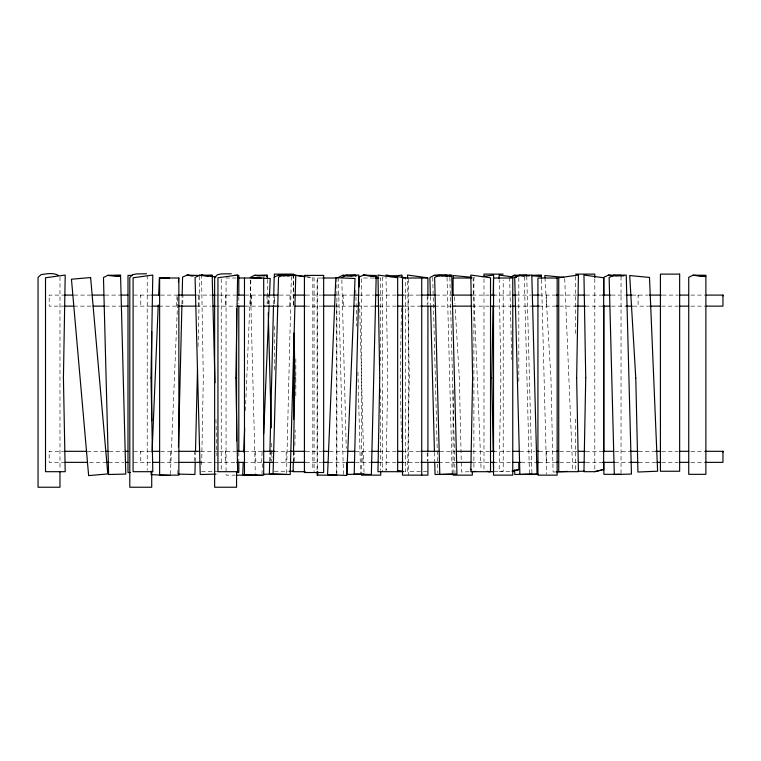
<?xml version="1.0" encoding="UTF-8"?>
<svg xmlns="http://www.w3.org/2000/svg" width="761" height="761" viewBox="0 0 761 761"><rect width="100%" height="100%" fill="white"/><g stroke="black" fill="none" stroke-linecap="round" stroke-linejoin="round"><path stroke-width="0.57" stroke-dasharray="3.81 2.85" d="M49.17 452.148L49.17 451.311L63.705 451.311M49.17 295.934L49.17 295.097L64.866 295.097M140.766 452.148L140.766 451.311L140.766 462.355M140.766 295.934L140.766 295.097L140.766 306.141M225.598 452.148L225.598 451.311L225.598 462.355M225.598 295.934L225.598 295.097L225.598 306.141M546.512 452.148L546.512 451.311L546.512 462.355M546.512 295.934L546.512 295.097L546.512 306.141M638.108 295.934L638.108 295.097L638.108 306.141M401.428 308.119L400.219 377.884L401.437 441.989M201.665 464.695L203.311 377.884L201.532 275.044M293.327 461.252L293.489 452.415M294.583 461.252L294.754 452.415M294.887 445.556L295.182 429.994M295.829 395.653L295.839 358.907M385.989 471.696L387.768 377.884L385.989 275.044M177.779 474.074L177.893 469.328M181.927 304.371L182.098 297.256M182.773 303.924L182.992 295.097M194.407 461.252L194.654 451.311M198.202 306.141L198.469 295.097M195.244 461.47L195.444 453.147M198.05 346.559L199.791 275.482M269.698 461.023L269.898 452.719M273.522 304.371L273.694 297.256M270.526 461.252L270.773 451.311M274.54 297.304L274.369 303.924L274.36 296.685M285.974 462.355L286.25 451.311M289.798 306.141L290.065 295.097M286.545 473.313L291.358 276.414M170.055 462.355L170.521 451.311M176.6 306.141L177.066 295.097M170.397 474.274L177.903 295.116M245.413 410.579L250.883 280.067M250.635 306.141L251.092 295.097M261.651 462.355L262.117 451.311M268.291 303.924L268.662 295.097M261.993 474.274L262.545 461.223M269.109 304.6L269.451 296.295M525.138 277.099L524.31 277.518L529.437 473.323M383.135 277.66L382.298 277.775L382.298 471.696M474.731 277.66L473.894 277.775L473.894 469.366M469.09 471.706L461.499 472.029L459.349 378.217L455.011 305.028M555.406 471.925L553.095 472.029L550.945 378.217L545.066 279.078M216.533 474.084L217.37 474.055M236.262 278.012L226.065 278.012L226.065 475.14L235.111 475.14M322.008 278.012L317.09 278.012L317.09 470.488M374.031 278.012L361.494 278.012L361.494 475.14M379.882 278.012L380.719 278.012L380.719 365.156M73.979 295.097L90.711 295.097M105.075 295.097L120.39 295.097M133.641 295.097L151.686 295.097M160.666 295.097L177.732 295.097M196.357 295.097L211.548 295.097M215.344 295.097L219.101 295.097M219.587 295.097L236.452 295.097M245.023 295.097L263.021 295.097M279.439 295.097L294.45 295.097M305.76 295.097L321.751 295.097M336.229 295.097L354.759 295.097M359.173 295.097L374.402 295.097M379.149 295.097L397.156 295.097M402.683 295.097L420.89 295.097M436.063 295.097L453.09 295.097M472.315 295.097L489.114 295.097M493.242 295.097L512.296 295.097M516.025 295.097L531.283 295.097M538.94 295.097L555.587 295.097M559.773 295.097L576.952 295.097M585.884 295.097L602.693 295.097M611.378 295.097L625.123 295.097M632.172 295.097L648.343 295.097M662.412 295.097L677.946 295.097M690.902 295.097L705.19 295.097M64.675 306.141L49.17 306.141L49.17 295.097M73.817 306.141L91.9 306.141M105.37 306.141L120.39 306.141M133.641 306.141L151.449 306.141M159.039 306.141L177.732 306.141M196.357 306.141L211.082 306.141M215.591 306.141L236.291 306.141M245.023 306.141L263.021 306.141M279.439 306.141L293.261 306.141M305.76 306.141L321.751 306.141M335.23 306.141L352.21 306.141M357.251 306.141L374.402 306.141M379.149 306.141L397.156 306.141M404.081 306.141L420.89 306.141M434.636 306.141L451.397 306.141M472.2 306.141L489.114 306.141M495.05 306.141L512.296 306.141M516.31 306.141L531.283 306.141M538.969 306.141L555.673 306.141M559.773 306.141L576.952 306.141M585.333 306.141L602.503 306.141M611.378 306.141L626.332 306.141M633.181 306.141L648.534 306.141M661.528 306.141L678.061 306.141M690.902 306.141L705.228 306.141M87.154 451.311L104.961 451.311M109.175 451.311L124.033 451.311M133.641 451.311L150.659 451.311M160.742 451.311L178.093 451.311M200.771 451.311L219.101 451.311M219.587 451.311L236.414 451.311M245.023 451.311L263.021 451.311M274.36 451.311L289.703 451.311M305.76 451.311L321.751 451.311M329.494 451.311L347.796 451.311M355.406 451.311L370.54 451.311M379.149 451.311L397.156 451.311M402.664 451.311L420.89 451.311M439.887 451.311L455.202 451.311M472.495 451.311L489.513 451.311M493.204 451.311L512.296 451.311M519.972 451.311L534.84 451.311M538.969 451.311L555.587 451.311M559.735 451.311L576.952 451.311M585.856 451.311L602.503 451.311M614.936 451.311L629.176 451.311M638.669 451.311L655.811 451.311M661.699 451.311L678.194 451.311M690.902 451.311L705.285 451.311M65.037 462.355L49.17 462.355L49.17 451.311M89.522 462.355L106.14 462.355M108.519 462.355L123.948 462.355M133.641 462.355L151.449 462.355M160.685 462.355L177.798 462.355M201.104 462.355L217.066 462.355M217.722 462.355L237.679 462.355M244.081 462.355L263.021 462.355M274.36 462.355L289.703 462.355M305.76 462.355L321.751 462.355M328.866 462.355L345.484 462.355M355.406 462.355L370.54 462.355M378.978 462.355L397.223 462.355M401.818 462.355L420.89 462.355M438.736 462.355L455.877 462.355M471.81 462.355L489.114 462.355M493.413 462.355L512.296 462.355M521.114 462.355L535.069 462.355M538.969 462.355L555.587 462.355M559.773 462.355L576.952 462.355M585.884 462.355L602.579 462.355M614.936 462.355L629.176 462.355M638.669 462.355L655.811 462.355M661.699 462.355L678.194 462.355M690.902 462.355L705.285 462.355M274.36 471.249L288.067 471.249M494.165 471.249L503.211 471.249L503.211 280.058M201.532 471.696L219.263 471.696M404.842 471.696L405.689 471.696L405.689 277.775M427.216 471.696L407.515 471.696L409.294 377.884L407.601 279.763M509.775 471.696L499.111 471.696L500.89 377.884L499.197 279.763M307.14 276.814L314.084 277.775L314.084 471.696M305.874 276.814L312.828 277.775L312.828 470.536M386.036 469.195L386.826 469.841M454.517 296.771L454.935 303.867M564.7 278.631L572.729 470.022M473.057 277.451L481.133 470.022M541.518 279.544L546.607 474.055M526.755 276.233L531.929 474.055M509.632 277.518L511.773 359.401M449.865 277.423L455.011 474.055M447.04 277.413L452.186 474.055M432.714 277.518L437.233 450.132M437.252 450.778L437.841 473.323M430.384 296.505L430.602 304.809M434.464 452.415L434.702 461.451M359.572 302.079L364.043 472.876M362.645 451.311L362.93 462.355M355.777 290.217L356.719 326.203M357.917 372.053L360.59 474.055M343.078 295.097L343.363 306.141M341.841 279.886L346.255 448.4M338.293 277.518L343.449 474.512M267.387 279.544L268.043 304.666M271.677 443.225L272.048 457.475M266.959 295.097L267.187 303.924M271.078 452.415L271.306 461.252M251.482 295.097L251.767 306.141M255.572 451.311L255.858 462.355M250.245 279.886L255.306 473.323M215.943 419.444L216.895 455.734M293.128 275.044L293.66 306.141M621.043 276.424L621.043 473.133M594.807 278.868L594.807 470.06M575.582 276.49L575.582 333.499M575.582 418.997L575.582 471.249M518.812 277.775L518.812 381.993M483.986 278.868L483.986 471.249M453.09 389.642L453.09 475.14M427.92 295.097L427.92 304.134M427.92 452.415L427.92 461.252M427.216 296.695L427.216 304.971M427.216 452.785L427.216 461.061M408.686 279.154L408.686 475.14M380.719 388.757L380.719 470.488M336.885 278.012L336.885 475.14M336.324 302.821L336.324 475.14M317.66 278.012L317.66 470.488M293.584 274.122L293.584 305.037M293.584 452.243L293.584 461.746M274.36 326.203L274.36 372.234M238.811 296.771L238.811 303.924M238.811 452.338L238.811 461.832M221.232 278.935L221.232 469.366M147.215 275.396L147.215 470.26M59.976 276.871L59.976 469.404"/><path stroke-width="1.14" d="M722.95 452.148L722.95 451.311L705.285 451.311M722.95 295.934L722.95 295.097L706.37 295.097M63.429 377.884L65.208 275.044L45.508 277.775L45.508 471.696L65.208 471.696L63.429 377.827M151.02 377.884L152.799 275.044L133.099 277.775L133.099 471.696L152.799 471.696L151.02 377.827M235.853 377.884L237.632 275.044L217.941 277.775L217.941 471.696L237.632 471.696L235.853 377.827M493.204 451.311L491.815 377.827M576.657 377.884L578.436 275.044L558.736 277.775L558.736 471.696L578.436 471.696L576.657 377.827M401.96 277.404L401.998 275.044L391.021 276.566M491.815 377.884L493.052 306.141M493.242 295.097L493.594 275.044L482.008 276.652M293.299 462.355L293.128 471.696L305.228 471.696M293.518 451.311L294.907 377.827M379.739 377.827L377.96 471.696L403.368 471.696M472.6 377.827L470.821 471.696L493.594 471.696M585.732 377.884L583.953 471.696L594.607 471.696L603.654 469.632L603.654 277.775L583.953 275.044L585.732 377.827M178.445 446.783L181.898 305.561M182.126 296.067L182.592 277.08L186.921 275.168L199.791 275.482M195.216 462.65L194.921 474.493L178.616 474.103M195.472 451.986L197.499 369.066M269.67 462.212L269.375 474.074L286.517 474.493M269.927 451.53L273.494 305.561M273.722 296.067L274.188 277.08L278.516 275.168L291.387 275.482M151.287 471.088L151.135 474.655L170.35 475.454M152.076 452.11L158.25 304.98M158.64 295.496L159.391 277.698L169.579 278.126M178.454 282.065L178.597 278.497M243.225 462.783L242.73 474.655L261.946 475.454M243.672 452.11L244.671 428.376M263.687 433.932L269.052 305.789M269.499 295.116L270.203 278.497L263.42 278.222M250.179 277.518L254.412 275.387L267.273 275.054L267.368 278.602M338.293 277.518L342.517 275.387L355.377 275.054L355.406 275.977M341.775 277.518L346.008 275.387L358.869 275.054L359.182 286.897M438.859 275.387L451.749 275.977L438.859 275.387L434.636 277.518L439.791 474.512L456.942 474.055L451.73 275.054L436.938 275.387L442.417 275.834M510.46 277.099L513.856 275.387L526.717 275.054L526.745 275.977M266.464 276.376L267.292 275.977M512.847 470.926L518.812 469.632L518.812 462.526M594.607 471.696L601.789 469.898M512.029 471.183L518.812 469.632M471.915 471.592L475.834 471.43M556.186 471.896L567.44 471.43M532.044 275.301L541.394 275.054L541.49 278.602M215.43 474.113L200.229 474.512L195.073 277.518L199.296 275.387L212.167 275.054L214.983 382.726M255.344 474.512L256.181 474.484M263.344 474.303L272.486 474.055M346.883 474.417L364.081 474.055M453.071 474.113L435.045 474.512L434.731 462.355M531.929 474.055L514.788 474.512L514.664 469.765M529.466 474.512L538.607 474.265M146.502 273.77L136.504 273.922L132.775 274.645L129.798 277.404L129.798 487.23L151.724 487.23L151.724 471.772M231.344 273.77L221.337 273.922L217.608 274.645L214.64 277.404L214.64 487.23L236.566 487.23L236.566 471.772M293.584 274.122L274.36 274.122L274.36 277.613M503.211 274.122L483.986 274.122L483.986 276.49M575.582 274.122L594.807 274.122L594.807 277.679M132.509 275.396L127.991 275.396L127.991 472.524L130.245 472.524M234.283 275.396L238.811 275.396L238.811 295.097M238.507 278.012L263.696 278.012L263.696 475.14L236.243 475.14M322.616 278.012L336.885 278.012M375.068 278.012L378.712 278.012M471.478 278.012L453.09 278.012L453.09 295.097M64.866 295.097L72.847 295.097M92.148 295.097L103.934 295.097M121.094 295.097L127.991 295.097M151.686 295.097L159.629 295.097M178.255 295.097L195.529 295.097M212.69 295.097L214.983 295.097M237.556 295.097L244.395 295.097M264 295.097L277.746 295.097M294.374 295.097L305.256 295.097M322.816 295.097L335.097 295.097M354.341 295.097L358.593 295.097M375.744 295.097L379.149 295.097M397.908 295.097L403.34 295.097M420.89 295.097L435.092 295.097M452.253 295.097L472.01 295.097M490.855 295.097L494.365 295.097M512.943 295.097L516.025 295.097M532.538 295.097L538.769 295.097M556.32 295.097L558.488 295.097M578.37 295.097L585.142 295.097M602.693 295.097L610.446 295.097M626.303 295.097L631.763 295.097M649.523 295.097L661.366 295.097M679.135 295.097L688.61 295.097M64.675 306.141L73.817 306.141M93.118 306.141L104.228 306.141M121.379 306.141L127.991 306.141M151.943 306.141L159.629 306.141M178.645 306.141L195.824 306.141M212.975 306.141L215.182 306.141M237.394 306.141L244.719 306.141M263.981 306.141L278.583 306.141M295.182 306.141L305.256 306.141M322.816 306.141L334.631 306.141M353.875 306.141L358.317 306.141M374.992 306.141L378.445 306.141M397.908 306.141L403.34 306.141M420.89 306.141L435.387 306.141M452.538 306.141L471.04 306.141M490.855 306.141L494.365 306.141M513.019 306.141L515.216 306.141M531.787 306.141L538.769 306.141M556.32 306.141L558.488 306.141M577.057 306.141L585.333 306.141M602.779 306.141L609.599 306.141M626.332 306.141L632.22 306.141M649.713 306.141L660.348 306.141M679.25 306.141L688.695 306.141M706.417 306.141L722.95 306.141L722.95 295.097M64.828 451.311L86.516 451.311M105.817 451.311L108.024 451.311M125.184 451.311L127.991 451.311M152.409 451.311L159.629 451.311M178.854 451.311L199.839 451.311M237.527 451.311L244.195 451.311M263.201 451.311L274.531 451.311M290.008 451.311L305.256 451.311M322.816 451.311L328.543 451.311M347.796 451.311L354.769 451.311M371.929 451.311L378.15 451.311M397.908 451.311L403.34 451.311M420.89 451.311L439.192 451.311M456.343 451.311L470.897 451.311M490.855 451.311L494.365 451.311M513.095 451.311L518.945 451.311M536.648 451.311L538.769 451.311M556.32 451.311L558.488 451.311M578.341 451.311L585.18 451.311M602.817 451.311L613.414 451.311M629.899 451.311L638.146 451.311M655.811 451.311L660.529 451.311M679.373 451.311L688.791 451.311M65.037 462.355L87.477 462.355M106.787 462.355L108.319 462.355M125.47 462.355L127.991 462.355M152.619 462.355L159.629 462.355M178.854 462.355L200.657 462.355M236.623 462.355L244.224 462.355M263.867 462.355L273.085 462.355M290.16 462.355L305.256 462.355M322.816 462.355L328.086 462.355M347.33 462.355L354.502 462.355M371.064 462.355L378.978 462.355M397.908 462.355L403.34 462.355M420.89 462.355L439.478 462.355M456.629 462.355L471.81 462.355M490.855 462.355L494.365 462.355M512.981 462.355L520.41 462.355M535.877 462.355L538.769 462.355M556.32 462.355L558.488 462.355M578.493 462.355L584.971 462.355M602.579 462.355L614.593 462.355M629.899 462.355L638.146 462.355M656.99 462.355L660.529 462.355M679.373 462.355L688.791 462.355M705.285 462.355L722.95 462.355L722.95 451.311M602.817 469.632L603.654 469.632M289.056 471.249L293.584 471.249M577.589 471.249L584.629 471.249M236.547 472.524L238.811 472.524L238.811 462.355M621.043 474.322L603.892 474.322L603.892 462.45M336.885 475.14L317.09 475.14L317.09 471.658M361.494 475.14L380.719 475.14L380.719 471.658M453.09 475.14L472.315 475.14L472.315 471.658M250.987 277.698L261.175 278.126M623.915 275.872L613.376 275.387L609.142 277.518L614.308 474.512L631.449 474.055L626.236 275.054L613.376 275.387L618.855 275.834M532.053 275.549L541.423 275.977L531.825 275.663M529.494 275.872L518.954 275.387L514.721 277.518L519.887 474.512L537.028 474.055L531.815 275.054L518.954 275.387L524.434 275.834L513.856 275.387L519.335 275.834M447.478 275.872L434.112 275.387L429.889 277.518L430.346 295.097M356.548 275.872L346.008 275.387L351.487 275.834M353.066 275.872L342.517 275.387L347.996 275.834M264.952 275.872L254.412 275.387L259.891 275.834M616.362 275.834L608.172 275.244L603.892 277.261L603.892 295.068M439.592 275.834L434.112 275.387L446.973 275.054L447.002 275.977M563.815 277.365L544.857 275.539L545 277.898M471.896 277.337L453.261 275.539L453.404 277.898M285.527 275.843L278.516 275.168L283.967 275.891M193.931 275.843L186.921 275.168L192.371 275.891M486.983 471.354L490.522 471.696L490.522 277.775L470.821 275.044L472.6 377.884M397.432 470.888L403.33 471.468M289.893 275.863L282.892 275.159L278.555 277.052L273.056 474.036L290.198 474.522L295.753 275.52L282.892 275.159L288.343 275.91M487.43 471.468L489.684 471.696M398.089 471.002L402.598 471.468M613.642 275.834L608.172 275.244L621.043 275.244L621.043 276.176M516.5 277.451L499.111 275.044L499.178 278.583M427.216 277.775L407.515 275.044L407.582 278.583M385.989 275.044L405.689 277.775M294.393 275.044L304.819 276.49M293.128 275.044L305.228 276.719M202.369 275.159L201.532 275.044L208 275.939M211.377 276.414L215.886 277.033M58.302 275.311C53.051 272.514 46.659 273.779 41.018 274.645L38.05 277.404L38.05 487.23L59.976 487.23L59.976 471.772M470.869 469.195L471.658 469.841M635.777 378.217L629.699 275.539L649.494 277.451L657.609 471.202L637.927 472.029L635.777 378.16M449.799 275.054L449.827 275.977M430.64 306.141L434.436 451.311M346.626 462.64L346.94 474.512M268.262 312.961L271.268 427.863M493.413 462.355L493.528 468.196M379.739 377.884L377.96 275.044L397.661 277.775L397.661 471.696M294.136 333.185L294.907 377.884M603.892 305.751L603.892 451.758M427.92 295.097L427.92 278.012L402.502 278.012L402.502 475.14L427.92 475.14L427.92 462.355M427.92 306.141L427.92 451.311M421.727 278.012L421.727 475.14M317.66 471.658L317.66 475.14M293.584 333.28L293.584 419.444M244.471 278.012L244.471 475.14M238.811 306.141L238.811 451.311M236.566 308.937L236.566 440.876M151.724 331.52L151.724 420.681M359.03 277.08L354.217 474.074L371.358 474.493L376.219 275.482L363.358 275.168L359.03 277.08M335.82 277.698L327.572 474.655L346.778 475.454L355.035 278.497L335.82 277.698M107.701 275.387L103.477 277.518L108.633 474.512L125.774 474.055L120.561 275.054L107.701 275.387L119.762 276.376L120.59 275.977L107.701 275.387M212.186 275.977L199.296 275.387L212.186 275.977M693.014 275.244L688.734 277.261L688.734 474.322L705.875 474.322L705.875 275.244L693.014 275.244L705.038 276.547L705.875 276.176L693.014 275.244M376.2 276.414L363.358 275.168L376.2 276.414M90.616 277.546L71.458 279.22L88.637 475.606L107.796 473.932L90.616 277.546M679.649 274.122L660.415 274.122L660.415 471.249L679.649 471.249L679.649 274.122M323.653 275.396L304.419 275.396L304.419 472.524L323.653 472.524L323.653 275.396M178.854 278.012L159.629 278.012L159.629 475.14L178.854 475.14L178.854 278.012M512.762 278.012L493.528 278.012L493.528 475.14L512.762 475.14L512.762 278.012M557.157 278.012L537.932 278.012L537.932 475.14L557.157 475.14L557.157 278.012"/></g></svg>
